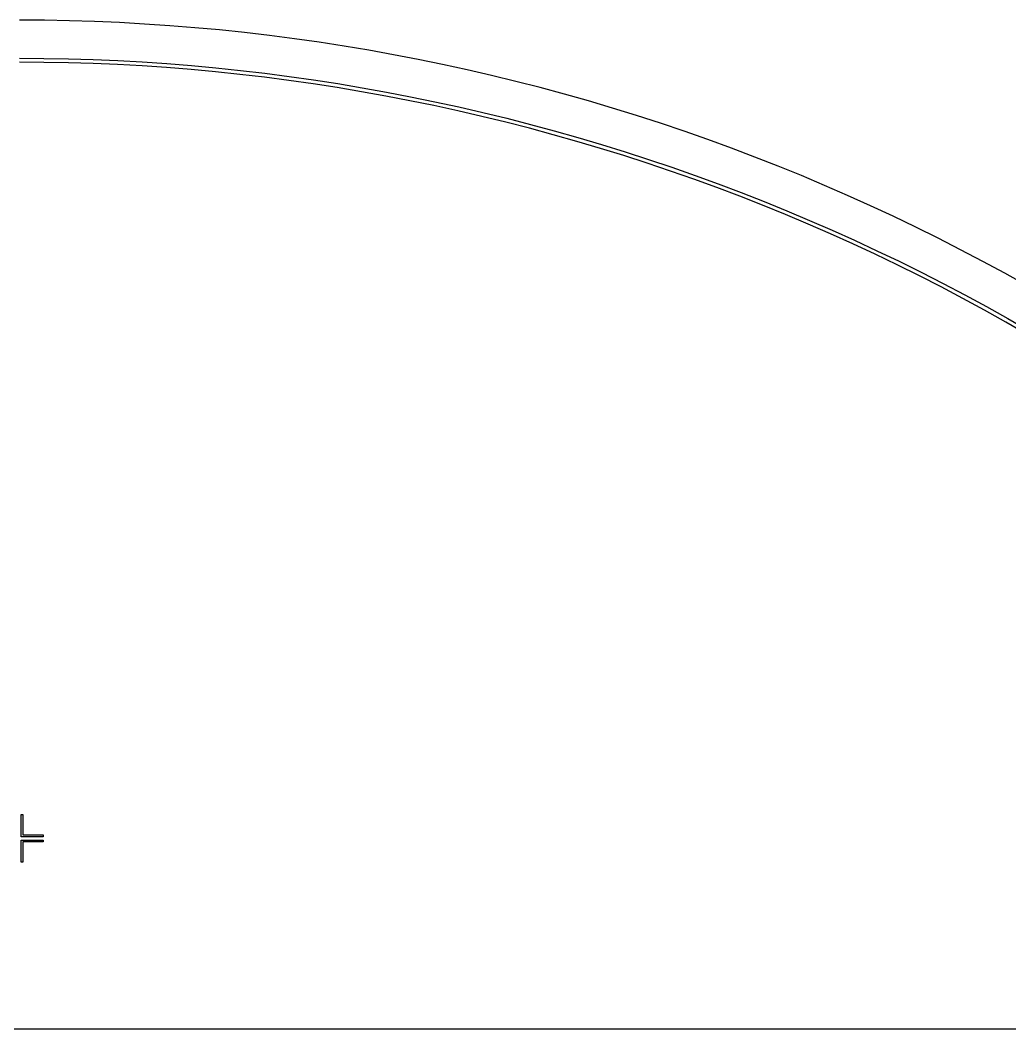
# Model space of a CAD drawing. Extents: x -25 to 122, y -49 to 104.
# Drawn here: x 45.89 to 82.93, y 66.23 to 104.01 of the extents above; entities that cross this region are included whole.
import ezdxf

# ---------------------------------------------------------------- set-up
doc = ezdxf.new("R2010")
doc.units = 0

msp = doc.modelspace()

# ---------------------------------------------------------------- linework, layer by layer
for p, q in [((46.7938, 104.007), (45.855, 104.013)), ((47.7324, 103.99), (46.7938, 104.007)), ((48.6707, 103.961), (47.7324, 103.99)), ((49.6087, 103.921), (48.6707, 103.961)), ((50.546, 103.869), (49.6087, 103.921)), ((51.4827, 103.806), (50.546, 103.869)), ((52.4185, 103.731), (51.4827, 103.806)), ((53.3533, 103.645), (52.4185, 103.731)), ((54.287, 103.547), (53.3533, 103.645)), ((55.2194, 103.438), (54.287, 103.547)), ((56.1504, 103.317), (55.2194, 103.438)), ((57.0799, 103.185), (56.1504, 103.317)), ((58.0076, 103.042), (57.0799, 103.185)), ((58.9336, 102.887), (58.0076, 103.042)), ((59.8575, 102.721), (58.9336, 102.887)), ((45.855, 102.588), (46.7763, 102.582)), ((46.7744, 102.432), (45.855, 102.438)), ((47.6937, 102.415), (46.7744, 102.432)), ((46.7763, 102.582), (47.6974, 102.565)), ((48.6128, 102.387), (47.6937, 102.415)), ((47.6974, 102.565), (48.6183, 102.537)), ((49.5314, 102.348), (48.6128, 102.387)), ((48.6183, 102.537), (49.5387, 102.498)), ((49.5387, 102.498), (50.4586, 102.447)), ((50.4586, 102.447), (51.3779, 102.385)), ((51.3779, 102.385), (52.2962, 102.311)), ((60.7794, 102.543), (59.8575, 102.721)), ((61.699, 102.354), (60.7794, 102.543)), ((50.4494, 102.297), (49.5314, 102.348)), ((51.3668, 102.235), (50.4494, 102.297)), ((52.2834, 102.162), (51.3668, 102.235)), ((53.1989, 102.077), (52.2834, 102.162)), ((52.2962, 102.311), (53.2136, 102.226)), ((54.1134, 101.981), (53.1989, 102.077)), ((53.2136, 102.226), (54.1299, 102.131)), ((54.1299, 102.131), (55.045, 102.023)), ((55.045, 102.023), (55.9586, 101.905)), ((62.6162, 102.154), (61.699, 102.354)), ((63.5309, 101.943), (62.6162, 102.154)), ((55.0266, 101.875), (54.1134, 101.981)), ((55.9384, 101.756), (55.0266, 101.875)), ((56.8488, 101.627), (55.9384, 101.756)), ((55.9586, 101.905), (56.8708, 101.775)), ((57.7574, 101.487), (56.8488, 101.627)), ((56.8708, 101.775), (57.7813, 101.635)), ((57.7813, 101.635), (58.69, 101.483)), ((64.443, 101.72), (63.5309, 101.943)), ((65.3522, 101.487), (64.443, 101.72)), ((58.6643, 101.335), (57.7574, 101.487)), ((59.5692, 101.172), (58.6643, 101.335)), ((58.69, 101.483), (59.5967, 101.32)), ((59.5967, 101.32), (60.5014, 101.145)), ((66.2585, 101.242), (65.3522, 101.487)), ((60.4721, 100.998), (59.5692, 101.172)), ((61.3728, 100.813), (60.4721, 100.998)), ((60.5014, 101.145), (61.4039, 100.96)), ((61.4039, 100.96), (62.304, 100.764)), ((67.1617, 100.986), (66.2585, 101.242)), ((68.0618, 100.719), (67.1617, 100.986)), ((62.2711, 100.617), (61.3728, 100.813)), ((63.167, 100.411), (62.2711, 100.617)), ((62.304, 100.764), (63.2017, 100.556)), ((63.2017, 100.556), (64.0967, 100.338)), ((68.9585, 100.441), (68.0618, 100.719)), ((64.0603, 100.193), (63.167, 100.411)), ((64.9508, 99.9637), (64.0603, 100.193)), ((64.0967, 100.338), (64.989, 100.109)), ((69.8516, 100.152), (68.9585, 100.441)), ((70.7412, 99.8519), (69.8516, 100.152)), ((65.8384, 99.7239), (64.9508, 99.9637)), ((64.989, 100.109), (65.8784, 99.8685)), ((65.8784, 99.8685), (66.7649, 99.6173)), ((71.6271, 99.5411), (70.7412, 99.8519)), ((66.7231, 99.4732), (65.8384, 99.7239)), ((67.6046, 99.2117), (66.7231, 99.4732)), ((66.7649, 99.6173), (67.6481, 99.3553)), ((72.509, 99.2194), (71.6271, 99.5411)), ((68.4828, 98.9394), (67.6046, 99.2117)), ((67.6481, 99.3553), (68.5281, 99.0824)), ((68.5281, 99.0824), (69.4046, 98.7988)), ((73.387, 98.8869), (72.509, 99.2194)), ((69.3576, 98.6564), (68.4828, 98.9394)), ((70.2289, 98.3626), (69.3576, 98.6564)), ((69.4046, 98.7988), (70.2777, 98.5045)), ((74.2608, 98.5437), (73.387, 98.8869)), ((71.0965, 98.0582), (70.2289, 98.3626)), ((70.2777, 98.5045), (71.147, 98.1994)), ((75.1303, 98.1898), (74.2608, 98.5437)), ((71.9603, 97.7431), (71.0965, 98.0582)), ((71.147, 98.1994), (72.0125, 97.8837)), ((72.0125, 97.8837), (72.8741, 97.5574)), ((75.9954, 97.8252), (75.1303, 98.1898)), ((72.8201, 97.4175), (71.9603, 97.7431)), ((72.8741, 97.5574), (73.7316, 97.2206)), ((76.856, 97.45), (75.9954, 97.8252)), ((73.6759, 97.0813), (72.8201, 97.4175)), ((73.7316, 97.2206), (74.5849, 96.8732)), ((77.7119, 97.0643), (76.856, 97.45)), ((74.5275, 96.7346), (73.6759, 97.0813)), ((75.3748, 96.3776), (74.5275, 96.7346)), ((74.5849, 96.8732), (75.4339, 96.5155)), ((78.563, 96.6682), (77.7119, 97.0643)), ((76.2177, 96.0101), (75.3748, 96.3776)), ((75.4339, 96.5155), (76.2785, 96.1473)), ((79.4091, 96.2616), (78.563, 96.6682)), ((77.056, 95.6324), (76.2177, 96.0101)), ((76.2785, 96.1473), (77.1184, 95.7688)), ((80.2503, 95.8446), (79.4091, 96.2616)), ((77.8896, 95.2444), (77.056, 95.6324)), ((77.1184, 95.7688), (77.9537, 95.38)), ((81.0862, 95.4174), (80.2503, 95.8446)), ((78.7183, 94.8462), (77.8896, 95.2444)), ((77.9537, 95.38), (78.7841, 94.981)), ((81.9168, 94.98), (81.0862, 95.4174)), ((79.5421, 94.4378), (78.7183, 94.8462)), ((78.7841, 94.981), (79.6096, 94.5718)), ((82.7421, 94.5323), (81.9168, 94.98)), ((79.6096, 94.5718), (80.4299, 94.1525)), ((83.5617, 94.0746), (82.7421, 94.5323)), ((80.3609, 94.0194), (79.5421, 94.4378)), ((80.4299, 94.1525), (81.2451, 93.7232)), ((81.1744, 93.5909), (80.3609, 94.0194)), ((81.2451, 93.7232), (82.0549, 93.284)), ((81.9826, 93.1525), (81.1744, 93.5909)), ((82.7854, 92.7043), (81.9826, 93.1525)), ((82.0549, 93.284), (82.8593, 92.8348)), ((83.5826, 92.2462), (82.7854, 92.7043)), ((82.8593, 92.8348), (83.6581, 92.3757)), ((45.9187, 73.4317), (45.9187, 74.2596)), ((45.9187, 74.2596), (45.9824, 74.2596)), ((45.9824, 74.2596), (45.9824, 73.4954)), ((46.7466, 73.4317), (45.9187, 73.4317)), ((45.9187, 72.4764), (45.9187, 73.3043)), ((45.9187, 73.3043), (46.7466, 73.3043)), ((45.9824, 73.4954), (46.7466, 73.4954)), ((46.7466, 73.4954), (46.7466, 73.4317)), ((46.7466, 73.3043), (46.7466, 73.2406)), ((46.7466, 73.2406), (45.9824, 73.2406)), ((45.9824, 73.2406), (45.9824, 72.4764)), ((45.9824, 72.4764), (45.9187, 72.4764)), ((-11.209, 66.235), (102.919, 66.235))]:
    msp.add_line(p, q)

doc.saveas('drawing.dxf')
